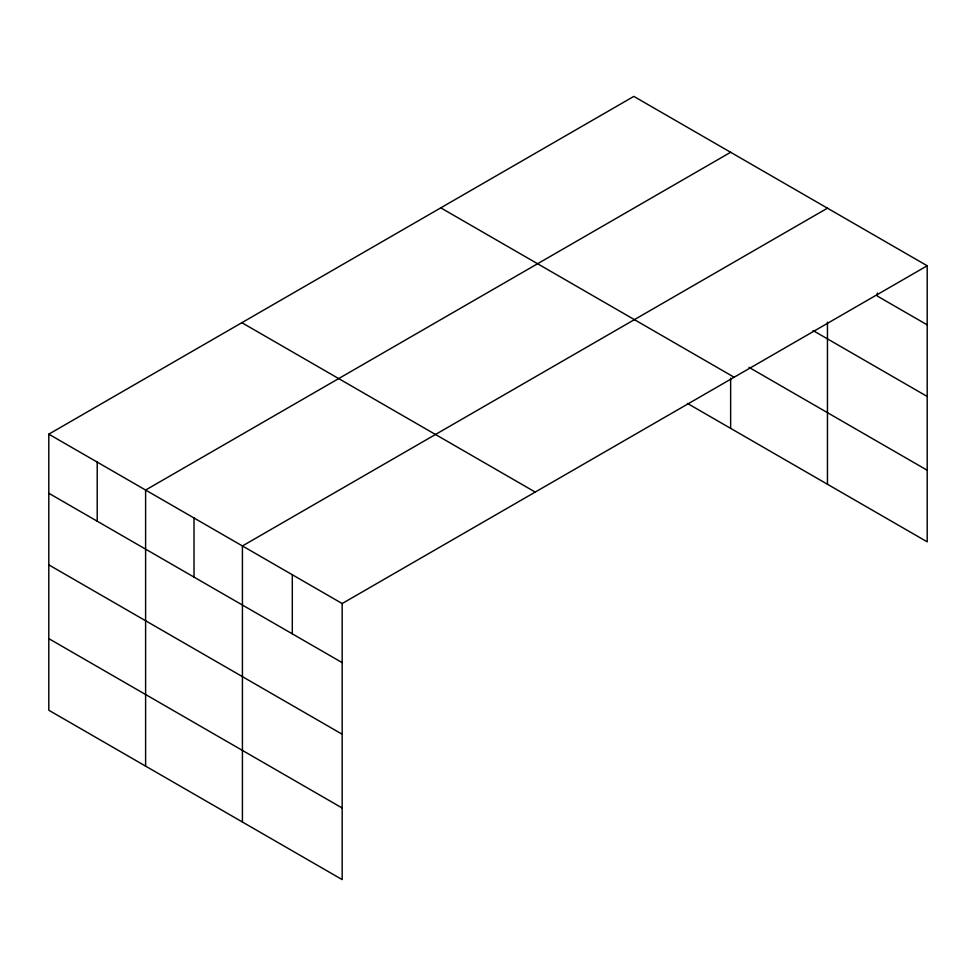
<?xml version="1.0" encoding="UTF-8"?>
<svg xmlns="http://www.w3.org/2000/svg" width="976" height="976" viewBox="0 0 976 976"><rect width="100%" height="100%" fill="white"/><g stroke="black" fill="none" stroke-linecap="round" stroke-linejoin="round"><path stroke-width="1.46" d="M927.2 265.765L633.827 96.392L48.8 434.161L48.8 710.235L342.173 879.608L342.173 603.534L927.2 265.765L927.2 541.839L687.47 403.442M827.453 322.117L827.453 484.255M730.646 152.28L145.607 490.05L145.607 766.123M827.453 208.181L242.426 545.95L242.426 822.024M927.2 324.862L877.326 296.07L877.326 293.032M813.069 330.571L927.2 396.463M748.958 367.33L927.2 470.237M440.774 207.851L734.135 377.224M241.865 322.69L535.226 492.075M48.8 434.161L342.173 603.534M48.8 493.258L342.173 662.631M48.8 564.86L342.173 734.233M48.8 638.633L342.173 808.006M730.646 378.09L730.646 428.366M292.3 574.742L292.3 633.839M194.017 518L194.017 577.097M97.21 462.099L97.21 521.196"/></g></svg>
